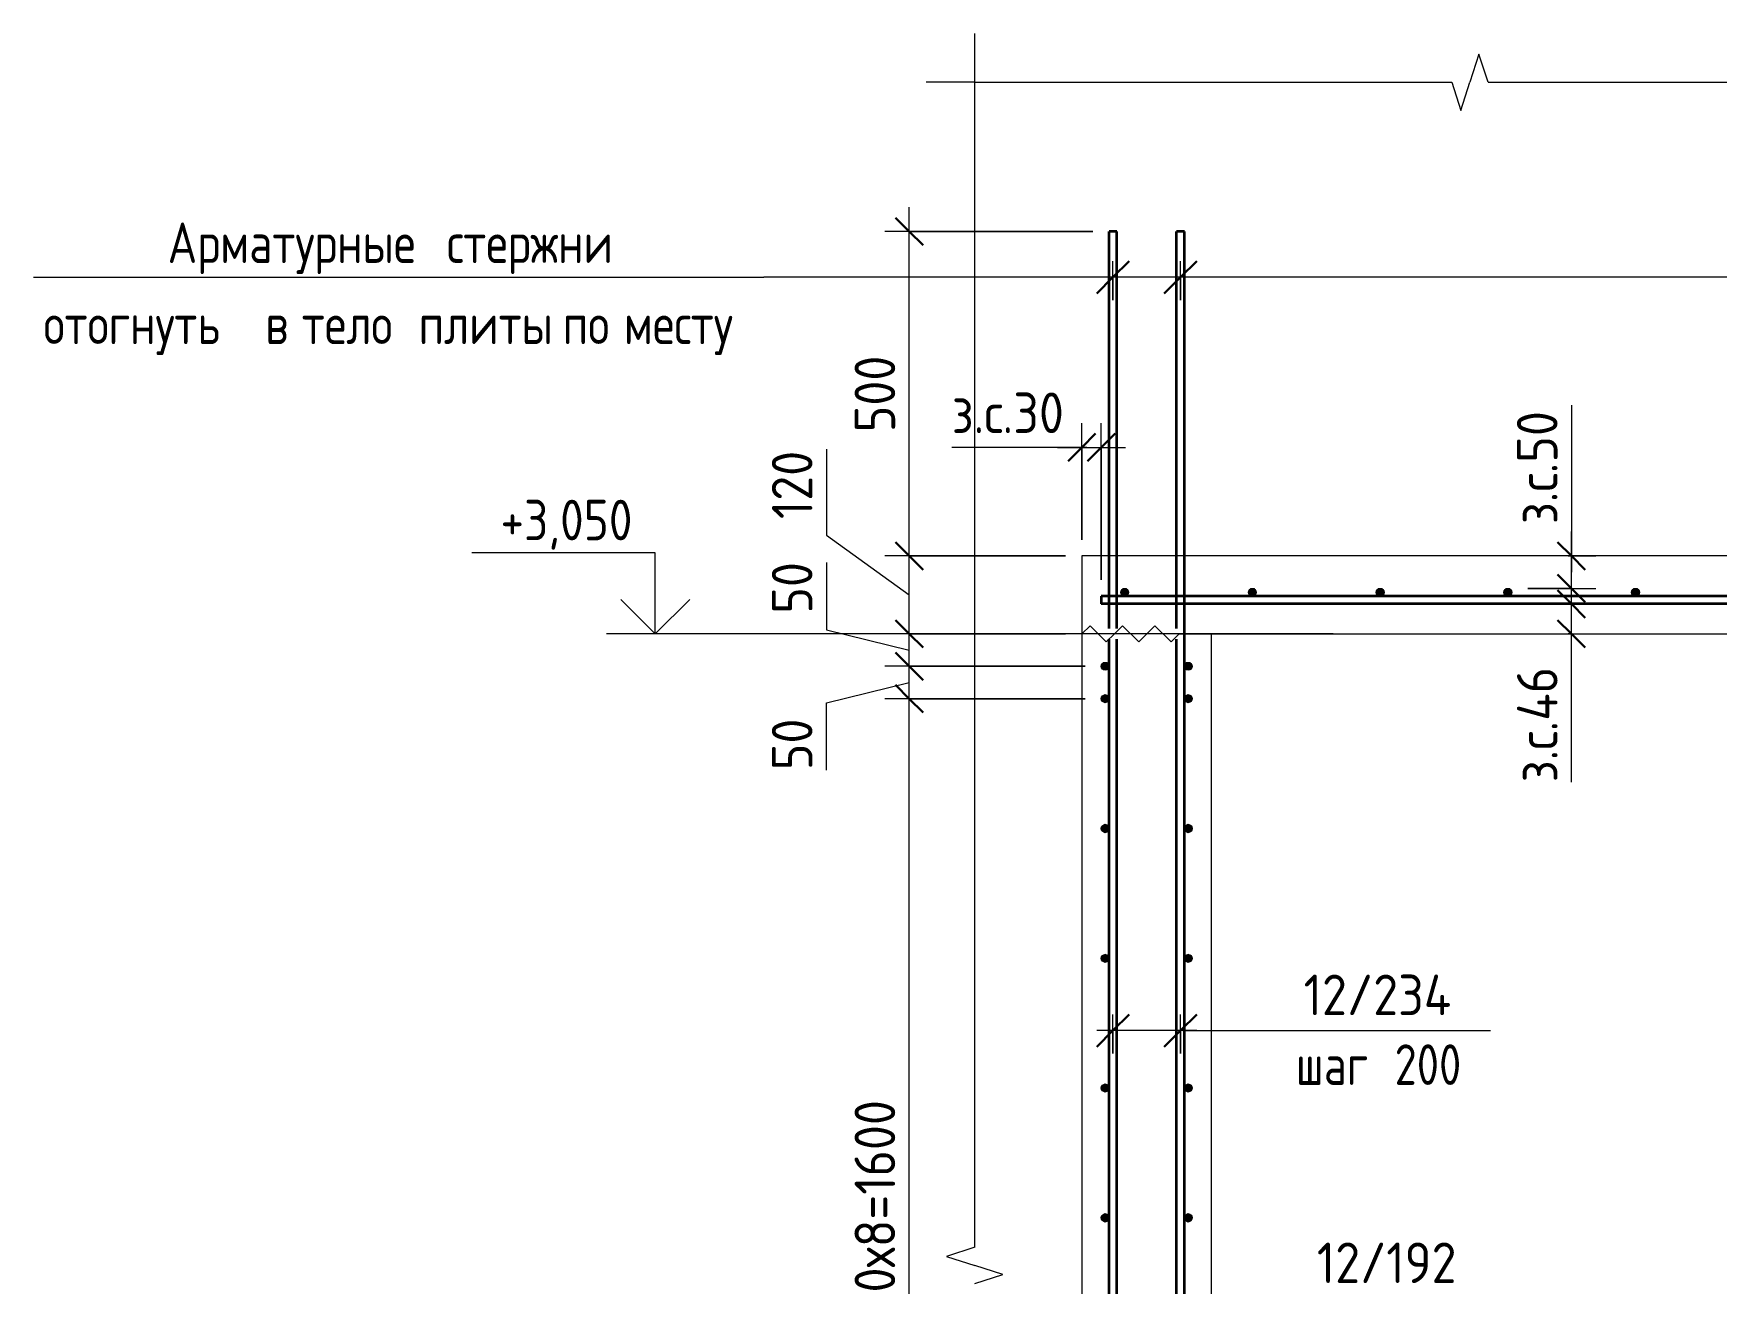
# Model space of a CAD drawing. Header units: millimetres. Extents: x 66339 to 175313, y -6307 to 14735.
# Drawn here: x 162692 to 165284, y 2049 to 3975 of the extents above; entities that cross this region are included whole.
import ezdxf

# ---------------------------------------------------------------- set-up
doc = ezdxf.new("R2010")
doc.units = ezdxf.units.MM
for name, color, linetype, lineweight in [('AA_Dim', 7, 'Continuous', 9), ('AA_Dim-25', 7, 'Continuous', 9), ('AA_Oformlenie', 7, 'Continuous', 9), ('AA_Vinoska', 7, 'Continuous', 9), ('AA_Visotnaya otmetka', 7, 'Continuous', 9), ('AF_Perekritie_Опалубка', 253, 'Continuous', 18), ('AF_Stena_Опалубка', 253, 'Continuous', 18), ('KR_Armatura', 7, 'Continuous', 20), ('KR_Armatura_Tonkie', 7, 'Continuous', 20)]:
    doc.layers.add(name, color=color, linetype=linetype, lineweight=lineweight)
doc.styles.add('GOST Common_2', font='GOST Common.ttf', dxfattribs={"width": 0.85, "height": 62.5})
doc.styles.add('ISOCPEUR_10', font='isocpeur.ttf', dxfattribs={"width": 0.85, "height": 62.5})
doc.styles.add('ISOCPEUR_11', font='isocpeur.ttf', dxfattribs={"width": 0.9, "height": 62.5})
doc.styles.add('ISOCPEUR_12', font='isocpeur.ttf', dxfattribs={"width": 0.8, "height": 62.5})
doc.dimstyles.new('00_Точн_3_знака__прозр__4', dxfattribs={"dimscale": 304.8, "dimtxt": 62.248823, "dimasz": 0.139436, "dimexe": 0.123031, "dimexo": 0.082021, "dimgap": 0.008202, "dimtad": 1, "dimdec": 3, "dimrnd": 0.001, "dimdsep": 46, "dimtxsty": 'ISOCPEUR_11', "dimblk1": 'OBLIQUE', "dimblk2": 'OBLIQUE', "dimsah": 1, "dimcen": 0.09, "dimdle": 0.123031, "dimazin": 0, "dimtfac": 1, "dimtdec": 4, "dimtix": 1, "dimtmove": 1, "dimatfit": 3, "dimfxl": 1, "dimtvp": 1, "dimtolj": 1, "dimtzin": 0, "dimlwd": 18, "dimlwe": 18, "dimarcsym": 2})
doc.dimstyles.new('00_Точн_3_знака__прозр__5', dxfattribs={"dimscale": 304.8, "dimtxt": 62.248823, "dimasz": 0.139436, "dimexe": 0.123031, "dimexo": 0.082021, "dimgap": 0.008202, "dimtad": 1, "dimdec": 3, "dimrnd": 0.001, "dimdsep": 46, "dimtxsty": 'ISOCPEUR_11', "dimblk1": 'OBLIQUE', "dimblk2": 'OBLIQUE', "dimsah": 1, "dimcen": 0.09, "dimdle": 0.123031, "dimazin": 0, "dimtfac": 1, "dimtdec": 4, "dimtix": 1, "dimtmove": 0, "dimatfit": 3, "dimfxl": 1, "dimtvp": 1, "dimtolj": 1, "dimtzin": 0, "dimlwd": 18, "dimlwe": 18, "dimarcsym": 2})
doc.dimstyles.new('10_Раскладка_арматуры_с_засечками', dxfattribs={"dimscale": 304.8, "dimtxt": 0.18, "dimasz": 0.164042, "dimexe": 0.082021, "dimexo": 0, "dimgap": 0, "dimtad": 1, "dimdec": 3, "dimrnd": 0.001, "dimdsep": 46, "dimtxsty": 'ISOCPEUR_12', "dimblk1": 'OBLIQUE', "dimblk2": 'OBLIQUE', "dimsah": 1, "dimcen": 0.09, "dimdle": 0.082021, "dimazin": 0, "dimtfac": 1, "dimtdec": 4, "dimtix": 1, "dimtmove": 0, "dimatfit": 3, "dimfxl": 1, "dimtvp": 1, "dimtolj": 1, "dimtzin": 0, "dimlwd": 18, "dimlwe": 18, "dimarcsym": 2})
doc.dimstyles.new('10_Раскладка_арматуры_с_засечками_1', dxfattribs={"dimscale": 304.8, "dimtxt": 0.18, "dimasz": 0.164042, "dimexe": 0.082021, "dimexo": 0, "dimgap": 0, "dimtad": 1, "dimdec": 3, "dimrnd": 0.001, "dimdsep": 46, "dimtxsty": 'GOST Common_2', "dimblk1": 'OBLIQUE', "dimblk2": 'OBLIQUE', "dimsah": 1, "dimcen": 0.09, "dimdle": 0.082021, "dimazin": 0, "dimtfac": 1, "dimtdec": 4, "dimtix": 1, "dimtmove": 0, "dimatfit": 3, "dimfxl": 1, "dimtvp": 1, "dimtolj": 1, "dimtzin": 0, "dimlwd": 18, "dimlwe": 18, "dimarcsym": 2})

# ---------------------------------------------------------------- blocks, each defined once
blk = doc.blocks.new('Последовательность узлов - 3мм масшт20 маскировка-904226-1-1 Армирование')
at = {"layer": 'AA_Oformlenie'}
for p, q in [((-73454.9, 3050), (-73442.4, 3062.5)), ((-73417.4, 3037.5), (-73442.4, 3062.5)), ((-73404.9, 3050), (-73392.4, 3062.5)), ((-73367.4, 3037.5), (-73392.4, 3062.5)), ((-73354.9, 3050), (-73342.4, 3062.5)), ((-73317.4, 3037.5), (-73342.4, 3062.5)), ((-73404.9, 3050), (-73417.4, 3037.5)), ((-73354.9, 3050), (-73367.4, 3037.5)), ((-73304.9, 3050), (-73317.4, 3037.5))]:
    blk.add_line(p, q, dxfattribs=at)
blk = doc.blocks.new('011_Прямоугольник обрыва _ЭлУзла_ - 011_Прямоугольник обрыва _ЭлУзла_-4122385-1-1 Армирование')
at = {"layer": 'AA_Oformlenie'}
for p, q in [((-73620.1, 2104.6), (-73620.1, 3900)), ((-73620.1, 3900), (-72884.9, 3900)), ((-72829.2, 3900), (-71359.5, 3900))]:
    blk.add_line(p, q, dxfattribs=at)
blk = doc.blocks.new('Высотные отметки - Стрелка вверх-400292-1-1 Армирование')
at = {"layer": 'AA_Vinoska'}
for p, q in [((-70172.5, -2825), (-69890, -2825)), ((-70172.5, -2950), (-70172.5, -2825)), ((-70172.5, -2950), (-70225.6, -2897)), ((-70172.5, -2950), (-70119.5, -2897)), ((-70247.5, -2950), (-70097.5, -2950))]:
    blk.add_line(p, q, dxfattribs=at)
blk = doc.blocks.new('DIMBLOCK71-1-1 Армирование')
at = {"layer": 'AA_Dim-25', "lineweight": 30}
for p, q in [((164040.8, 2950), (164019.6, 2971.3)), ((164040.8, 2950), (164062.1, 2928.8)), ((164040.8, 1350), (164019.6, 1371.3)), ((164040.8, 1350), (164062.1, 1328.8))]:
    blk.add_line(p, q, dxfattribs=at)
at = {"layer": 'AA_Dim-25', "lineweight": 18}
for p, q in [((164311.6, 2950), (164003.3, 2950)), ((164040.8, 1350), (164040.8, 2950)), ((164040.8, 2950), (164311.6, 2950)), ((164311.6, 1350), (164003.3, 1350)), ((164040.8, 1350), (164311.6, 1350))]:
    blk.add_line(p, q, dxfattribs=at)
at = {"layer": 'AA_Dim-25', "color": 0, "lineweight": 18, "insert": (163956.6, 1957.9), "char_height": 62.5, "width": 461.12, "attachment_point": 1, "rotation": 90, "line_spacing_factor": 1.149209, "style": 'ISOCPEUR_11'}
blk.add_mtext('200х8=1600', dxfattribs=at)
blk = doc.blocks.new('_Oblique')
at = {"color": 0, "linetype": 'ByBlock', "lineweight": -2}
blk.add_line((-0.5, -0.5), (0.5, 0.5), dxfattribs=at)
blk = doc.blocks.new('DIMBLOCK72-1-1 Армирование')
at = {"layer": 'AA_Dim-25', "lineweight": 30}
for p, q in [((164040.8, 3000), (164019.6, 3021.2)), ((164040.8, 3000), (164062.1, 2978.7)), ((164040.8, 2950), (164019.6, 2971.3)), ((164040.8, 2950), (164062.1, 2928.8))]:
    blk.add_line(p, q, dxfattribs=at)
at = {"layer": 'AA_Dim-25', "lineweight": 18}
for p, q in [((164311.6, 3000), (164003.3, 3000)), ((164040.8, 2950), (164040.8, 3000)), ((164040.8, 3000), (164311.6, 3000)), ((163913.3, 2943.9), (164040.8, 2975)), ((163913.3, 2839.9), (163913.3, 2943.9)), ((164311.6, 2950), (164003.3, 2950)), ((164040.8, 2950), (164311.6, 2950))]:
    blk.add_line(p, q, dxfattribs=at)
at = {"layer": 'AA_Dim-25', "color": 0, "lineweight": 18, "insert": (163829.1, 2839.9), "char_height": 62.5, "width": 94.81, "attachment_point": 1, "rotation": 90, "line_spacing_factor": 1.149209, "style": 'ISOCPEUR_11'}
blk.add_mtext('50', dxfattribs=at)
blk = doc.blocks.new('DIMBLOCK73-1-1 Армирование')
at = {"layer": 'AA_Dim-25', "lineweight": 18}
for p, q in [((163913.3, 3160.1), (163913.3, 3056.1)), ((163913.3, 3056.1), (164040.8, 3025)), ((164281.6, 3050), (164003.3, 3050)), ((164040.8, 3000), (164040.8, 3050)), ((164040.8, 3050), (164281.6, 3050)), ((164311.6, 3000), (164003.3, 3000)), ((164040.8, 3000), (164311.6, 3000))]:
    blk.add_line(p, q, dxfattribs=at)
at = {"layer": 'AA_Dim-25', "lineweight": 30}
for p, q in [((164040.8, 3050), (164019.6, 3071.3)), ((164040.8, 3050), (164062.1, 3028.8)), ((164040.8, 3000), (164019.6, 3021.2)), ((164040.8, 3000), (164062.1, 2978.7))]:
    blk.add_line(p, q, dxfattribs=at)
at = {"layer": 'AA_Dim-25', "color": 0, "lineweight": 18, "insert": (163829.1, 3081.1), "char_height": 62.5, "width": 94.81, "attachment_point": 1, "rotation": 90, "line_spacing_factor": 1.149209, "style": 'ISOCPEUR_11'}
blk.add_mtext('50', dxfattribs=at)
blk = doc.blocks.new('DIMBLOCK74-1-1 Армирование')
at = {"layer": 'AA_Dim-25', "lineweight": 18}
for p, q in [((163913.3, 3334.7), (163913.3, 3201.9)), ((163913.3, 3201.9), (164040.8, 3110)), ((164040.8, 3050), (164040.8, 3207.5)), ((164281.6, 3170), (164003.3, 3170)), ((164040.8, 3170), (164281.6, 3170)), ((164281.6, 3050), (164003.3, 3050)), ((164040.8, 3050), (164281.6, 3050))]:
    blk.add_line(p, q, dxfattribs=at)
at = {"layer": 'AA_Dim-25', "lineweight": 30}
for p, q in [((164040.8, 3170), (164019.6, 3191.3)), ((164040.8, 3170), (164062.1, 3148.8)), ((164040.8, 3050), (164019.6, 3071.3)), ((164040.8, 3050), (164062.1, 3028.8))]:
    blk.add_line(p, q, dxfattribs=at)
at = {"layer": 'AA_Dim-25', "color": 0, "lineweight": 18, "insert": (163829.1, 3226.9), "char_height": 62.5, "width": 129.286, "attachment_point": 1, "rotation": 90, "line_spacing_factor": 1.149209, "style": 'ISOCPEUR_11'}
blk.add_mtext('120', dxfattribs=at)
blk = doc.blocks.new('DIMBLOCK75-1-1 Армирование')
at = {"layer": 'AA_Dim-25', "lineweight": 30}
for p, q in [((165061, 3096), (165039.7, 3117.3)), ((165061, 3096), (165082.2, 3074.8)), ((165061, 3050), (165039.7, 3071.3)), ((165061, 3050), (165082.2, 3028.8))]:
    blk.add_line(p, q, dxfattribs=at)
at = {"layer": 'AA_Dim-25', "lineweight": 18}
for p, q in [((165061, 3012.5), (165061, 3133.5)), ((165055.9, 3096), (165098.5, 3096)), ((165061, 3096), (165055.9, 3096)), ((165061.1, 3035.4), (165061, 3073)), ((165055.9, 3050), (165098.5, 3050)), ((165061, 3050), (165055.9, 3050)), ((165061.1, 2821.3), (165061.1, 3035.4))]:
    blk.add_line(p, q, dxfattribs=at)
at = {"layer": 'AA_Dim-25', "color": 0, "lineweight": 18, "insert": (164977, 2821.3), "char_height": 62.5, "width": 226.969, "attachment_point": 1, "rotation": 90, "line_spacing_factor": 1.149209, "style": 'ISOCPEUR_11'}
blk.add_mtext('з.с.46', dxfattribs=at)
blk = doc.blocks.new('DIMBLOCK76-1-1 Армирование')
at = {"layer": 'AA_Dim-25', "lineweight": 18}
for p, q in [((164306.6, 3195), (164306.6, 3374.9)), ((164336.6, 3133), (164336.6, 3374.9)), ((164106.3, 3337.7), (164314.4, 3337.7)), ((164269.1, 3337.4), (164374.1, 3337.4)), ((164306.6, 3337.4), (164306.6, 3195)), ((164314.4, 3337.7), (164321.6, 3337.4)), ((164336.6, 3337.4), (164336.6, 3133))]:
    blk.add_line(p, q, dxfattribs=at)
at = {"layer": 'AA_Dim-25', "lineweight": 30}
for p, q in [((164306.6, 3337.4), (164327.9, 3358.7)), ((164336.6, 3337.4), (164357.9, 3358.7)), ((164306.6, 3337.4), (164285.4, 3316.2)), ((164336.6, 3337.4), (164315.4, 3316.2))]:
    blk.add_line(p, q, dxfattribs=at)
at = {"layer": 'AA_Dim-25', "color": 0, "lineweight": 18, "insert": (164106.3, 3421.9), "char_height": 62.5, "width": 219.786, "attachment_point": 1, "line_spacing_factor": 1.149209, "style": 'ISOCPEUR_11'}
blk.add_mtext('з.с.30', dxfattribs=at)
blk = doc.blocks.new('DIMBLOCK77-1-1 Армирование')
at = {"layer": 'AA_Dim-25', "lineweight": 18}
for p, q in [((165061.1, 3402.3), (165061.1, 3194.1)), ((165061, 3082.5), (165061, 3207.5)), ((165061.1, 3194.1), (165061, 3145)), ((165055.9, 3170), (165098.5, 3170)), ((165061, 3170), (165055.9, 3170)), ((164994, 3120), (165098.5, 3120)), ((165061, 3120), (164994, 3120))]:
    blk.add_line(p, q, dxfattribs=at)
at = {"layer": 'AA_Dim-25', "lineweight": 30}
for p, q in [((165061, 3170), (165039.7, 3191.3)), ((165061, 3170), (165082.2, 3148.8)), ((165061, 3120), (165039.7, 3141.3)), ((165061, 3120), (165082.2, 3098.8))]:
    blk.add_line(p, q, dxfattribs=at)
at = {"layer": 'AA_Dim-25', "color": 0, "lineweight": 18, "insert": (164977, 3219.1), "char_height": 62.5, "width": 219.786, "attachment_point": 1, "rotation": 90, "line_spacing_factor": 1.149209, "style": 'ISOCPEUR_11'}
blk.add_mtext('з.с.50', dxfattribs=at)
blk = doc.blocks.new('DIMBLOCK79-1-1 Армирование')
at = {"layer": 'AA_Dim-25', "lineweight": 18}
for p, q in [((164040.8, 3132.5), (164040.8, 3707.5)), ((164323.6, 3670), (164003.3, 3670)), ((164040.8, 3670), (164323.6, 3670)), ((164281.6, 3170), (164003.3, 3170)), ((164040.8, 3170), (164281.6, 3170))]:
    blk.add_line(p, q, dxfattribs=at)
at = {"layer": 'AA_Dim-25', "lineweight": 30}
for p, q in [((164040.8, 3670), (164019.6, 3691.3)), ((164040.8, 3670), (164062.1, 3648.8)), ((164040.8, 3170), (164019.6, 3191.3)), ((164040.8, 3170), (164062.1, 3148.8))]:
    blk.add_line(p, q, dxfattribs=at)
at = {"layer": 'AA_Dim-25', "color": 0, "lineweight": 18, "insert": (163956.6, 3360.7), "char_height": 62.5, "width": 142.215, "attachment_point": 1, "rotation": 90, "line_spacing_factor": 1.149209, "style": 'ISOCPEUR_11'}
blk.add_mtext('500', dxfattribs=at)
blk = doc.blocks.new('042_М_Арматуры - Диам длина поз _ Комментарий-3662934-1-1 Армирование')
at = {"layer": 'AA_Vinoska'}
blk.add_line((-72259.7, -2790.4), (-71909.7, -2790.4), dxfattribs=at)
blk = doc.blocks.new('DIMBLOCK105-1-1 Армирование')
at = {"layer": 'AA_Dim-25', "lineweight": 30}
for p, q in [((164354.6, 2438.5), (164379.6, 2463.5)), ((164458.6, 2438.5), (164483.6, 2463.5)), ((164354.6, 2438.5), (164329.6, 2413.5)), ((164458.6, 2438.5), (164433.6, 2413.5))]:
    blk.add_line(p, q, dxfattribs=at)
at = {"layer": 'AA_Dim-25', "lineweight": 18}
for p, q in [((164354.6, 2403.1), (164354.6, 2463.5)), ((164458.6, 2403.1), (164458.6, 2463.5)), ((164483.6, 2438.5), (164329.6, 2438.5)), ((164354.6, 2438.5), (164354.6, 2403.1)), ((164458.6, 2438.5), (164458.6, 2403.1))]:
    blk.add_line(p, q, dxfattribs=at)
blk = doc.blocks.new('010_Текст с выноской - Текст 2 строки-4111793-1-1 Армирование')
at = {"layer": 'AA_Vinoska'}
blk.add_line((-75069.9, 3599.5), (-73944.9, 3599.5), dxfattribs=at)
blk = doc.blocks.new('DIMBLOCK108-1-1 Армирование')
at = {"layer": 'AA_Dim-25', "lineweight": 30}
for p, q in [((164458.6, 3599.5), (164483.6, 3624.5)), ((166844.6, 3599.5), (166869.6, 3624.5)), ((164458.6, 3599.5), (164433.6, 3574.5)), ((166844.6, 3599.5), (166819.6, 3574.5))]:
    blk.add_line(p, q, dxfattribs=at)
at = {"layer": 'AA_Dim-25', "lineweight": 18}
for p, q in [((164458.6, 3564.1), (164458.6, 3624.5)), ((166844.6, 3564.1), (166844.6, 3624.5)), ((166844.6, 3599.5), (164458.6, 3599.5)), ((164458.6, 3599.5), (164458.6, 3564.1)), ((166844.6, 3599.5), (166844.6, 3564.1))]:
    blk.add_line(p, q, dxfattribs=at)
blk = doc.blocks.new('DIMBLOCK109-1-1 Армирование')
at = {"layer": 'AA_Dim-25', "lineweight": 30}
for p, q in [((164354.6, 3599.5), (164379.6, 3624.5)), ((164458.6, 3599.5), (164483.6, 3624.5)), ((164354.6, 3599.5), (164329.6, 3574.5)), ((164458.6, 3599.5), (164433.6, 3574.5))]:
    blk.add_line(p, q, dxfattribs=at)
at = {"layer": 'AA_Dim-25', "lineweight": 18}
for p, q in [((164354.6, 3564.1), (164354.6, 3624.5)), ((164458.6, 3564.1), (164458.6, 3624.5)), ((164458.6, 3599.5), (164329.6, 3599.5)), ((164354.6, 3599.5), (164354.6, 3564.1)), ((164458.6, 3599.5), (164458.6, 3564.1))]:
    blk.add_line(p, q, dxfattribs=at)

msp = doc.modelspace()

# ---------------------------------------------------------------- hatches: boundary and pattern name
at = {"layer": 'KR_Armatura'}
h = msp.add_hatch(color=256, dxfattribs=at)
edge = h.paths.add_edge_path()
edge.add_arc((164372.6448, 3114), 6, 0, 360)
for points in [[(164369.6448, 3108.8038), (164375.6448, 3108.8038), (164378.6448, 3114), (164375.6448, 3119.1962), (164369.6448, 3119.1962), (164366.6448, 3114)], [(164566.414, 3108.8038), (164572.414, 3108.8038), (164575.414, 3114), (164572.414, 3119.1962), (164566.414, 3119.1962), (164563.414, 3114)], [(164763.1833, 3108.8038), (164769.1833, 3108.8038), (164772.1833, 3114), (164769.1833, 3119.1962), (164763.1833, 3119.1962), (164760.1833, 3114)], [(164959.9525, 3108.8038), (164965.9525, 3108.8038), (164968.9525, 3114), (164965.9525, 3119.1962), (164959.9525, 3119.1962), (164956.9525, 3114)], [(165156.7217, 3108.8038), (165162.7217, 3108.8038), (165165.7217, 3114), (165162.7217, 3119.1962), (165156.7217, 3119.1962), (165153.7217, 3114)], [(164345.6448, 2994.8038), (164348.6448, 3000), (164345.6448, 3005.1962), (164339.6448, 3005.1962), (164336.6448, 3000), (164339.6448, 2994.8038)], [(164467.6448, 2994.8038), (164473.6448, 2994.8038), (164476.6448, 3000), (164473.6448, 3005.1962), (164467.6448, 3005.1962), (164464.6448, 3000)], [(164342.6448, 2944), (164347.8409, 2947), (164347.8409, 2953), (164342.6448, 2956), (164337.4486, 2953), (164337.4486, 2947)], [(164470.6448, 2944), (164475.8409, 2947), (164475.8409, 2953), (164470.6448, 2956), (164465.4486, 2953), (164465.4486, 2947)], [(164342.6448, 2744), (164347.8409, 2747), (164347.8409, 2753), (164342.6448, 2756), (164337.4486, 2753), (164337.4486, 2747)], [(164470.6448, 2744), (164475.8409, 2747), (164475.8409, 2753), (164470.6448, 2756), (164465.4486, 2753), (164465.4486, 2747)], [(164342.6448, 2544), (164347.8409, 2547), (164347.8409, 2553), (164342.6448, 2556), (164337.4486, 2553), (164337.4486, 2547)], [(164470.6448, 2544), (164475.8409, 2547), (164475.8409, 2553), (164470.6448, 2556), (164465.4486, 2553), (164465.4486, 2547)], [(164342.6448, 2344), (164347.8409, 2347), (164347.8409, 2353), (164342.6448, 2356), (164337.4486, 2353), (164337.4486, 2347)], [(164470.6448, 2344), (164475.8409, 2347), (164475.8409, 2353), (164470.6448, 2356), (164465.4486, 2353), (164465.4486, 2347)], [(164342.6448, 2144), (164347.8409, 2147), (164347.8409, 2153), (164342.6448, 2156), (164337.4486, 2153), (164337.4486, 2147)], [(164470.6448, 2144), (164475.8409, 2147), (164475.8409, 2153), (164470.6448, 2156), (164465.4486, 2153), (164465.4486, 2147)]]:
    msp.add_hatch(color=256, dxfattribs=at).paths.add_polyline_path(points)
h = msp.add_hatch(color=256, dxfattribs=at)
edge = h.paths.add_edge_path()
edge.add_arc((164569.414, 3114), 6, 0, 360)
h = msp.add_hatch(color=256, dxfattribs=at)
edge = h.paths.add_edge_path()
edge.add_arc((164766.1833, 3114), 6, 0, 360)
h = msp.add_hatch(color=256, dxfattribs=at)
edge = h.paths.add_edge_path()
edge.add_arc((164962.9525, 3114), 6, 0, 360)
h = msp.add_hatch(color=256, dxfattribs=at)
edge = h.paths.add_edge_path()
edge.add_arc((165159.7217, 3114), 6, 0, 360)
h = msp.add_hatch(color=256, dxfattribs=at)
edge = h.paths.add_edge_path()
edge.add_arc((164342.6448, 3000), 6, 0, 360)
h = msp.add_hatch(color=256, dxfattribs=at)
edge = h.paths.add_edge_path()
edge.add_arc((164470.6448, 3000), 6, 0, 360)
h = msp.add_hatch(color=256, dxfattribs=at)
edge = h.paths.add_edge_path()
edge.add_arc((164342.6448, 2950), 6, 0, 360)
h = msp.add_hatch(color=256, dxfattribs=at)
edge = h.paths.add_edge_path()
edge.add_arc((164470.6448, 2950), 6, 0, 360)
h = msp.add_hatch(color=256, dxfattribs=at)
edge = h.paths.add_edge_path()
edge.add_arc((164342.6448, 2750), 6, 0, 360)
h = msp.add_hatch(color=256, dxfattribs=at)
edge = h.paths.add_edge_path()
edge.add_arc((164470.6448, 2750), 6, 0, 360)
h = msp.add_hatch(color=256, dxfattribs=at)
edge = h.paths.add_edge_path()
edge.add_arc((164342.6448, 2550), 6, 0, 360)
h = msp.add_hatch(color=256, dxfattribs=at)
edge = h.paths.add_edge_path()
edge.add_arc((164470.6448, 2550), 6, 0, 360)
h = msp.add_hatch(color=256, dxfattribs=at)
edge = h.paths.add_edge_path()
edge.add_arc((164342.6448, 2350), 6, 0, 360)
h = msp.add_hatch(color=256, dxfattribs=at)
edge = h.paths.add_edge_path()
edge.add_arc((164470.6448, 2350), 6, 0, 360)
h = msp.add_hatch(color=256, dxfattribs=at)
edge = h.paths.add_edge_path()
edge.add_arc((164342.6448, 2150), 6, 0, 360)
h = msp.add_hatch(color=256, dxfattribs=at)
edge = h.paths.add_edge_path()
edge.add_arc((164470.6448, 2150), 6, 0, 360)

# ---------------------------------------------------------------- linework, layer by layer
at = {"layer": 'AA_Vinoska'}
for p, q in [((164141.6136, 3900), (164141.6136, 3975)), ((164918.3883, 3943.3251), (164904.3112, 3900)), ((164932.4655, 3900), (164918.3883, 3943.3251)), ((164141.6136, 3900), (164066.6136, 3900)), ((164876.8112, 3900), (164890.5612, 3856.6987)), ((164890.5612, 3856.6987), (164904.3112, 3900)), ((164534.1242, 3599.4836), (163816.837, 3599.4836)), ((164462.2058, 2438.4542), (164586.2611, 2438.4542)), ((164141.6136, 2104.6215), (164098.2885, 2090.5443)), ((164098.2885, 2090.5443), (164141.6136, 2076.4671)), ((164184.9149, 2062.7171), (164141.6136, 2076.4671)), ((164141.6136, 2048.9671), (164184.9149, 2062.7171))]:
    msp.add_line(p, q, dxfattribs=at)
at = {"layer": 'AA_Visotnaya otmetka'}
for q in [(163649.4875, 3050), (164694.0383, 3050)]:
    msp.add_line((164694.0383, 3050), q, dxfattribs=at)
at = {"layer": 'AF_Perekritie_Опалубка', "lineweight": 20}
for p, q in [((164348.6448, 3170), (164306.6448, 3170)), ((164306.6448, 3170), (164306.6448, 3050)), ((164360.6448, 3170), (164348.6448, 3170)), ((164452.6448, 3170), (164360.6448, 3170)), ((164464.6448, 3170), (164452.6448, 3170)), ((166838.6448, 3170), (164464.6448, 3170)), ((164456.808, 3050), (164464.6448, 3050)), ((164464.6448, 3050), (166796.808, 3050))]:
    msp.add_line(p, q, dxfattribs=at)
at = {"layer": 'AF_Stena_Опалубка', "lineweight": 20}
for p, q in [((164306.6448, 3050), (164306.6448, 1300)), ((164464.6448, 3050), (164456.808, 3050)), ((164506.6448, 3050), (164464.6448, 3050)), ((164506.6448, 1300), (164506.6448, 3050))]:
    msp.add_line(p, q, dxfattribs=at)
at = {"layer": 'KR_Armatura'}
for p, q in [((164369.6448, 3119.1962), (164366.6448, 3114)), ((164366.6448, 3114), (164369.6448, 3108.8038)), ((164375.6448, 3119.1962), (164369.6448, 3119.1962)), ((164378.6448, 3114), (164375.6448, 3119.1962)), ((164375.6448, 3108.8038), (164378.6448, 3114)), ((164566.414, 3119.1962), (164563.414, 3114)), ((164563.414, 3114), (164566.414, 3108.8038)), ((164572.414, 3119.1962), (164566.414, 3119.1962)), ((164575.414, 3114), (164572.414, 3119.1962)), ((164572.414, 3108.8038), (164575.414, 3114)), ((164763.1833, 3119.1962), (164760.1833, 3114)), ((164760.1833, 3114), (164763.1833, 3108.8038)), ((164769.1833, 3119.1962), (164763.1833, 3119.1962)), ((164772.1833, 3114), (164769.1833, 3119.1962)), ((164769.1833, 3108.8038), (164772.1833, 3114)), ((164959.9525, 3119.1962), (164956.9525, 3114)), ((164956.9525, 3114), (164959.9525, 3108.8038)), ((164965.9525, 3119.1962), (164959.9525, 3119.1962)), ((164968.9525, 3114), (164965.9525, 3119.1962)), ((164965.9525, 3108.8038), (164968.9525, 3114)), ((165156.7217, 3119.1962), (165153.7217, 3114)), ((165153.7217, 3114), (165156.7217, 3108.8038)), ((165162.7217, 3119.1962), (165156.7217, 3119.1962)), ((165165.7217, 3114), (165162.7217, 3119.1962)), ((165162.7217, 3108.8038), (165165.7217, 3114)), ((164369.6448, 3108.8038), (164375.6448, 3108.8038)), ((164566.414, 3108.8038), (164572.414, 3108.8038)), ((164763.1833, 3108.8038), (164769.1833, 3108.8038)), ((164959.9525, 3108.8038), (164965.9525, 3108.8038)), ((165156.7217, 3108.8038), (165162.7217, 3108.8038)), ((164339.6448, 3005.1962), (164336.6448, 3000)), ((164336.6448, 3000), (164339.6448, 2994.8038)), ((164345.6448, 3005.1962), (164339.6448, 3005.1962)), ((164339.6448, 2994.8038), (164345.6448, 2994.8038)), ((164348.6448, 3000), (164345.6448, 3005.1962)), ((164345.6448, 2994.8038), (164348.6448, 3000)), ((164467.6448, 3005.1962), (164464.6448, 3000)), ((164464.6448, 3000), (164467.6448, 2994.8038)), ((164473.6448, 3005.1962), (164467.6448, 3005.1962)), ((164467.6448, 2994.8038), (164473.6448, 2994.8038)), ((164476.6448, 3000), (164473.6448, 3005.1962)), ((164473.6448, 2994.8038), (164476.6448, 3000)), ((164342.6448, 2956), (164337.4486, 2953)), ((164347.8409, 2953), (164342.6448, 2956)), ((164470.6448, 2956), (164465.4486, 2953)), ((164475.8409, 2953), (164470.6448, 2956)), ((164337.4486, 2953), (164337.4486, 2947)), ((164337.4486, 2947), (164342.6448, 2944)), ((164342.6448, 2944), (164347.8409, 2947)), ((164347.8409, 2947), (164347.8409, 2953)), ((164465.4486, 2953), (164465.4486, 2947)), ((164465.4486, 2947), (164470.6448, 2944)), ((164470.6448, 2944), (164475.8409, 2947)), ((164475.8409, 2947), (164475.8409, 2953)), ((164342.6448, 2756), (164337.4486, 2753)), ((164337.4486, 2753), (164337.4486, 2747)), ((164347.8409, 2753), (164342.6448, 2756)), ((164347.8409, 2747), (164347.8409, 2753)), ((164470.6448, 2756), (164465.4486, 2753)), ((164465.4486, 2753), (164465.4486, 2747)), ((164475.8409, 2753), (164470.6448, 2756)), ((164475.8409, 2747), (164475.8409, 2753)), ((164337.4486, 2747), (164342.6448, 2744)), ((164342.6448, 2744), (164347.8409, 2747)), ((164465.4486, 2747), (164470.6448, 2744)), ((164470.6448, 2744), (164475.8409, 2747)), ((164342.6448, 2556), (164337.4486, 2553)), ((164337.4486, 2553), (164337.4486, 2547)), ((164337.4486, 2547), (164342.6448, 2544)), ((164347.8409, 2553), (164342.6448, 2556)), ((164342.6448, 2544), (164347.8409, 2547)), ((164347.8409, 2547), (164347.8409, 2553)), ((164470.6448, 2556), (164465.4486, 2553)), ((164465.4486, 2553), (164465.4486, 2547)), ((164465.4486, 2547), (164470.6448, 2544)), ((164475.8409, 2553), (164470.6448, 2556)), ((164470.6448, 2544), (164475.8409, 2547)), ((164475.8409, 2547), (164475.8409, 2553)), ((164342.6448, 2356), (164337.4486, 2353)), ((164337.4486, 2353), (164337.4486, 2347)), ((164337.4486, 2347), (164342.6448, 2344)), ((164347.8409, 2353), (164342.6448, 2356)), ((164342.6448, 2344), (164347.8409, 2347)), ((164347.8409, 2347), (164347.8409, 2353)), ((164470.6448, 2356), (164465.4486, 2353)), ((164465.4486, 2353), (164465.4486, 2347)), ((164465.4486, 2347), (164470.6448, 2344)), ((164475.8409, 2353), (164470.6448, 2356)), ((164470.6448, 2344), (164475.8409, 2347)), ((164475.8409, 2347), (164475.8409, 2353)), ((164342.6448, 2156), (164337.4486, 2153)), ((164337.4486, 2153), (164337.4486, 2147)), ((164347.8409, 2153), (164342.6448, 2156)), ((164347.8409, 2147), (164347.8409, 2153)), ((164470.6448, 2156), (164465.4486, 2153)), ((164465.4486, 2153), (164465.4486, 2147)), ((164475.8409, 2153), (164470.6448, 2156)), ((164475.8409, 2147), (164475.8409, 2153)), ((164337.4486, 2147), (164342.6448, 2144)), ((164342.6448, 2144), (164347.8409, 2147)), ((164465.4486, 2147), (164470.6448, 2144)), ((164470.6448, 2144), (164475.8409, 2147))]:
    msp.add_line(p, q, dxfattribs=at)
for centre in [(164372.6448, 3114), (164569.414, 3114), (164766.1833, 3114), (164962.9525, 3114), (165159.7217, 3114), (164342.6448, 3000), (164470.6448, 3000), (164342.6448, 2950), (164470.6448, 2950), (164342.6448, 2750), (164470.6448, 2750), (164342.6448, 2550), (164470.6448, 2550), (164342.6448, 2350), (164470.6448, 2350), (164342.6448, 2150), (164470.6448, 2150)]:
    msp.add_circle(centre, 6, dxfattribs=at)
at = {"layer": 'KR_Armatura_Tonkie', "lineweight": 35}
for p, q in [((164360.6448, 3670), (164348.6448, 3670)), ((164348.6448, 3058), (164348.6448, 3670)), ((164360.6448, 3058), (164360.6448, 3670)), ((164464.6448, 3670), (164452.6448, 3670)), ((164452.6448, 3058), (164452.6448, 3670)), ((164464.6448, 1330), (164464.6448, 3670)), ((166966.6448, 3108), (164336.6448, 3108)), ((164336.6448, 3108), (164336.6448, 3096)), ((166966.6448, 3096), (164336.6448, 3096)), ((164348.6448, 1330), (164348.6448, 3042)), ((164360.6448, 1330), (164360.6448, 3042)), ((164452.6448, 1330), (164452.6448, 3042))]:
    msp.add_line(p, q, dxfattribs=at)

# ---------------------------------------------------------------- block references
at = {"layer": 'AA_Oformlenie'}
for name in ['011_Прямоугольник обрыва _ЭлУзла_ - 011_Прямоугольник обрыва _ЭлУзла_-4122385-1-1 Армирование', 'Последовательность узлов - 3мм масшт20 маскировка-904226-1-1 Армирование']:
    msp.add_blockref(name, (237761.7064, 0), dxfattribs=at)
at = {"layer": 'AA_Vinoska'}
for name, p in [('010_Текст с выноской - Текст 2 строки-4111793-1-1 Армирование', (237761.7064, 0)), ('042_М_Арматуры - Диам длина поз _ Комментарий-3662934-1-1 Армирование', (236845.9478, 5228.8534))]:
    msp.add_blockref(name, p, dxfattribs=at)
at = {"layer": 'AA_Visotnaya otmetka', "extrusion": (0, 0, -1)}
msp.add_blockref('Высотные отметки - Стрелка вверх-400292-1-1 Армирование', (-93476.9421, 6000), dxfattribs=at)

# ---------------------------------------------------------------- texts
at = {"layer": 'AA_Vinoska', "char_height": 62.5, "attachment_point": 1}
for s, insert, width, style in [('Арматурные', (162898.3004, 3684.0412), 499.15068, 'GOST Common_2'), ('\\fGOST Common|b0|i0|c204|p34|;\\W.85; ', (163310.1409, 3684.0412), 22.146617, 'GOST Common_2'), ('стержни', (163328.4136, 3684.0412), 339.013602, 'GOST Common_2'), ('\\fGOST Common|b0|i0|c204|p34|;\\W.85; ', (163030.4444, 3559.0412), 22.146617, 'GOST Common_2'), ('\\fGOST Common|b0|i0|c204|p34|;\\W.85; ', (163086.6683, 3559.0412), 22.146617, 'GOST Common_2'), ('\\fGOST Common|b0|i0|c204|p34|;\\W.85; ', (163266.585, 3559.0412), 22.146617, 'GOST Common_2'), ('\\fGOST Common|b0|i0|c204|p34|;\\W.85; ', (163488.6696, 3559.0412), 22.146617, 'GOST Common_2'), ('\\fGOST Common|b0|i0|c204|p34|;\\W.85; ', (163582.8448, 3559.0412), 22.146617, 'GOST Common_2'), ('отогнуть', (162707.1566, 3559.0412), 391.824766, 'GOST Common_2'), ('\\fGOST Common|b0|i0|c204|p34|;\\W.85;в', (163048.7172, 3559.0412), 45.99682, 'GOST Common_2'), ('тело', (163104.9411, 3559.0412), 195.912383, 'GOST Common_2'), ('плиты', (163284.8578, 3559.0412), 247.019961, 'GOST Common_2'), ('по', (163506.9424, 3559.0412), 91.993641, 'GOST Common_2'), ('месту', (163601.1175, 3559.0412), 240.205617, 'GOST Common_2'), ('12/234', (164648.4396, 2524.8068), 283.196109, 'ISOCPEUR_11'), (' 200', (164756.6876, 2417.3305), 166.751, 'ISOCPEUR_12'), ('шаг', (164636.3021, 2417.3305), 145.907125, 'ISOCPEUR_12'), ('12/192', (164668.7545, 2111.9421), 263.354344, 'ISOCPEUR_11'), ('12/192', (164668.7545, 2111.9421), 263.354344, 'ISOCPEUR_11')]:
    msp.add_mtext(s, dxfattribs=dict(at, insert=insert, width=width, style=style))
at = {"layer": 'AA_Visotnaya otmetka', "insert": (163411.1511, 3256.6535), "char_height": 62.5, "width": 242.007515, "attachment_point": 1, "line_spacing_factor": 1.149209, "style": 'ISOCPEUR_10'}
msp.add_mtext('+3,050', dxfattribs=at)

# ---------------------------------------------------------------- dimensions: what is measured, and where the dimension line sits
at = {"layer": 'AA_Dim', "lineweight": 18}
for base, p1, p2, override, picture, middle in [((164040.8015, 3670), (164306.6448, 3170), (164348.6448, 3670), {"dimpost": '<>', "dimfxl": 501.760899}, 'DIMBLOCK79-1-1 Армирование', (164007.0515, 3420)), ((164040.8015, 2950), (164336.6448, 1350), (164336.6448, 2950), {"dimpost": '200х8=<>', "dimfxl": 1600}, 'DIMBLOCK71-1-1 Армирование', (164007.0515, 2150))]:
    dim = msp.add_linear_dim(base=base, p1=p1, p2=p2, angle=90, dimstyle='00_Точн_3_знака__прозр__5', override=override, dxfattribs=at)
    dim.commit()
    dim.dimension.update_dxf_attribs({"geometry": picture, "text_midpoint": middle})
for base, p1, p2, dimstyle, override, picture, middle in [((164354.6448, 3599.4704), (164458.6448, 3564.1151), (164354.6448, 3564.1151), '10_Раскладка_арматуры_с_засечками_1', {"dimpost": '<>', "dimfxl": 104}, 'DIMBLOCK109-1-1 Армирование', (164406.6448, 3630.7204)), ((164458.6448, 3599.4704), (166844.6448, 3564.1151), (164458.6448, 3564.1151), '10_Раскладка_арматуры_с_засечками_1', {"dimpost": '<>', "dimfxl": 2386}, 'DIMBLOCK108-1-1 Армирование', (165651.6448, 3630.7204)), ((164354.6448, 2438.4542), (164458.6448, 2403.0989), (164354.6448, 2403.0989), '10_Раскладка_арматуры_с_засечками', {"dimpost": '<>', "dimfxl": 104}, 'DIMBLOCK105-1-1 Армирование', (164406.6448, 2469.7042))]:
    dim = msp.add_linear_dim(base=base, p1=p1, p2=p2, dimstyle=dimstyle, override=override, dxfattribs=at)
    dim.commit()
    dim.dimension.update_dxf_attribs({"geometry": picture, "text_midpoint": middle})
dim = msp.add_linear_dim(base=(164336.6448, 3337.4458), p1=(164306.6448, 3170), p2=(164336.6448, 3108), dimstyle='00_Точн_3_знака__прозр__4', override={"dimpost": 'з.с.<>', "dimfxl": 68.876701}, dxfattribs=at)
dim.commit()
dim.dimension.update_dxf_attribs({"geometry": 'DIMBLOCK76-1-1 Армирование', "text_midpoint": (164216.1807, 3380.1947), "dimtype": 160})
for base, p1, p2, override, picture, middle in [((165060.9787, 3170), (164968.9525, 3120), (165030.9267, 3170), {"dimpost": 'з.с.<>', "dimfxl": 79.629143}, 'DIMBLOCK77-1-1 Армирование', (165018.6231, 3329.031)), ((164040.8015, 3170), (164306.6448, 3050), (164306.6448, 3170), {"dimpost": '<>', "dimfxl": 120}, 'DIMBLOCK74-1-1 Армирование', (163870.8147, 3291.581)), ((164040.8015, 3050), (164336.6448, 3000), (164306.6448, 3050), {"dimpost": '<>', "dimfxl": 58.309519}, 'DIMBLOCK73-1-1 Армирование', (163870.8147, 3128.5258)), ((165060.9787, 3096), (165030.9267, 3050), (165030.9267, 3096), {"dimpost": 'з.с.<>', "dimfxl": 46}, 'DIMBLOCK75-1-1 Армирование', (165018.6231, 2934.7827)), ((164040.8015, 3000), (164336.6448, 2950), (164336.6448, 3000), {"dimpost": '<>', "dimfxl": 50}, 'DIMBLOCK72-1-1 Армирование', (163870.8147, 2887.2758))]:
    dim = msp.add_linear_dim(base=base, p1=p1, p2=p2, angle=90, dimstyle='00_Точн_3_знака__прозр__4', override=override, dxfattribs=at)
    dim.commit()
    dim.dimension.update_dxf_attribs({"geometry": picture, "text_midpoint": middle, "dimtype": 160, "text_rotation": 90})

doc.saveas('drawing.dxf')
